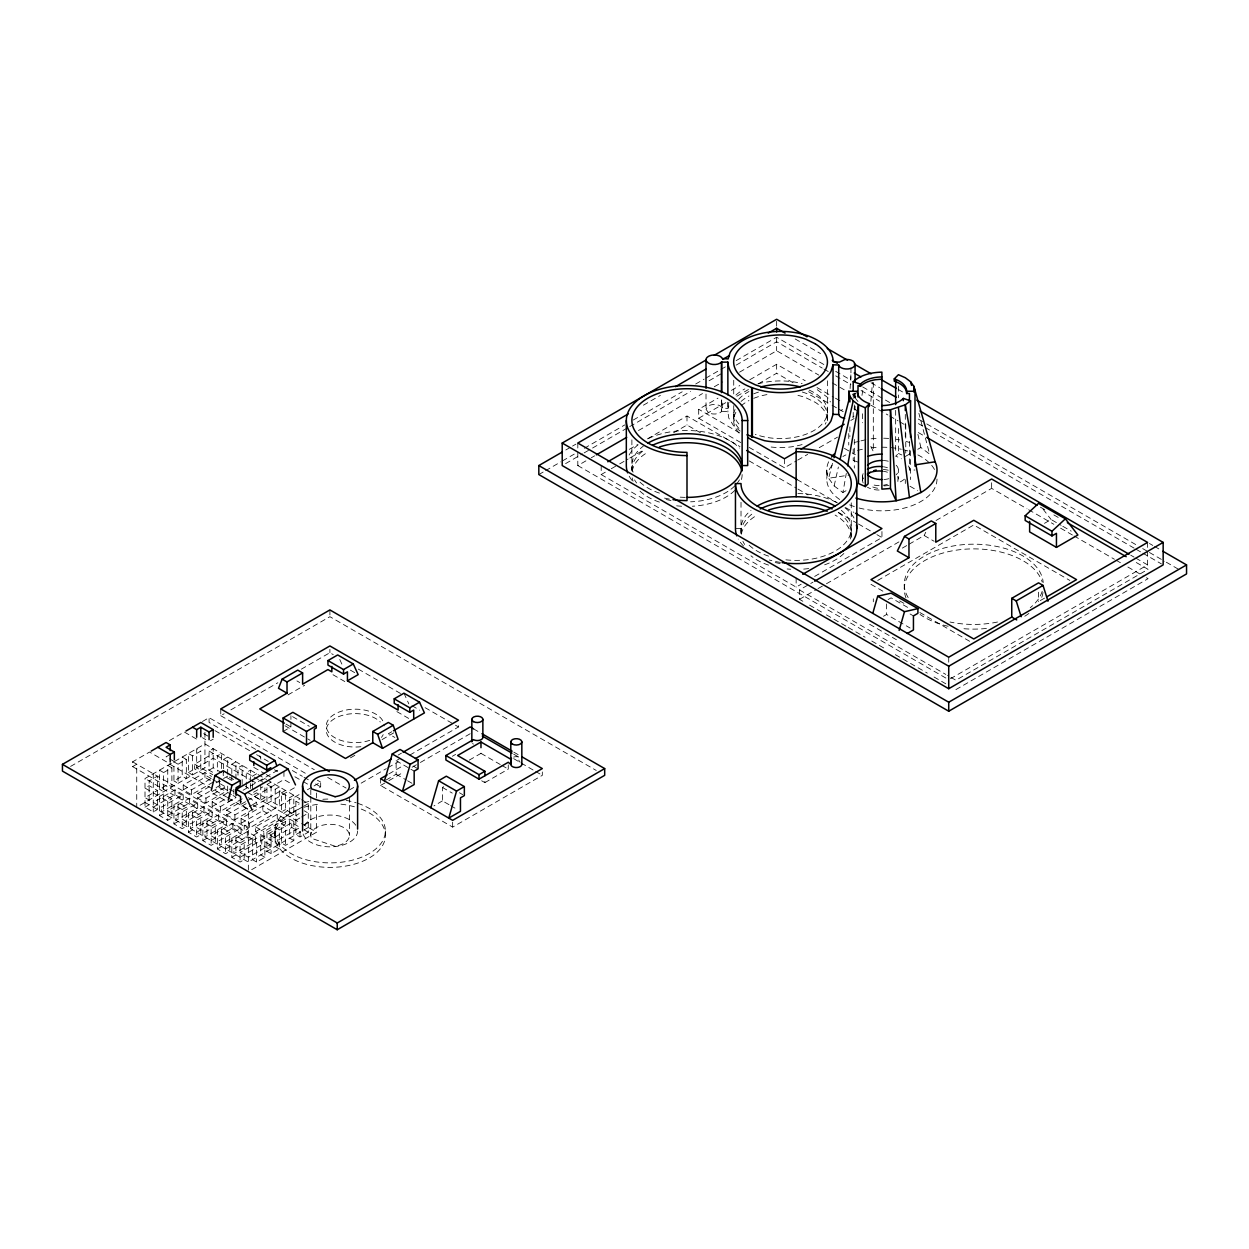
<?xml version="1.0" encoding="UTF-8"?>
<svg xmlns="http://www.w3.org/2000/svg" width="1249" height="1249" viewBox="0 0 1249 1249"><rect width="100%" height="100%" fill="white"/><g stroke="black" fill="none" stroke-linecap="round" stroke-linejoin="round"><path stroke-width="0.75" stroke-dasharray="5 3.75" d="M223.228 770.742L223.228 775.504L234.047 781.765M542.316 771.96L542.316 775.332L452.653 827.103L380.555 785.465L380.555 778.72M452.653 827.103L452.653 822.029M469.281 760.11L480.974 753.366L480.974 749.587M481.661 780.766L484.877 782.623L484.877 779.204M484.877 782.623L508.265 769.119L508.265 762.28M513.667 754.146L518.6 757.003L519.084 761.609A5.511 3.185 0 0 1 520.224 762.124M850.101 388.58L850.944 373.623M870.865 401.288L872.505 382.288M861.966 395.402L863.184 387.877M828.649 461.787A55.128 31.818 0 0 0 828.649 478.258L834.145 485.939L842.903 492.528L846.291 473.449M853.832 398.478L855.097 392.826M834.145 485.939L838.376 467.017M721.703 399.852L721.454 411.655A8.275 4.777 0 0 1 708.433 412.638L706.013 409.266L708.433 405.894A8.275 4.777 0 0 1 716.426 404.66L718.425 405.129A8.275 4.777 0 0 1 722.265 408.033L728.12 408.454L730.041 402.256M897.859 481.489L898.421 470.014M832.505 463.332L828.649 478.258L849.898 474.963M909.085 544.221L924.166 535.509L925.743 532.277M898.437 428.485L898.437 453.465L895.658 456.244A27.556 15.909 0 0 1 901.372 458.773M852.645 417.135L853.973 416.151M858.016 462.068L853.208 460.459L855.83 458.477M565.813 449.983L570.871 447.064M572.557 446.08L575.93 444.129M643.407 405.191L660.378 395.387M538.819 474.558L543.893 471.638M545.579 470.67L560.754 461.896M562.44 460.928L574.243 454.105M584.36 448.266L624.843 424.894M633.274 420.023L682.188 391.796M695.693 384.005L704.124 379.134M705.81 378.15L719.299 370.36M720.985 369.392L726.044 366.472M736.161 360.633L776.644 337.261L823.887 364.521M565.594 463.613L582.471 453.855M584.157 452.887L590.918 448.984M592.604 448.016L628.06 427.548M629.746 426.565L690.541 391.468M709.104 380.742L722.625 372.951M736.129 365.145L776.644 341.758L822.217 368.065M577.803 452.435L577.803 465.565L589.606 458.742M591.277 457.774L594.649 455.838M638.473 430.53L702.5 393.56M714.303 386.753L722.718 381.897M739.58 372.155L776.644 350.75L818.798 375.09M70.569 766.418L329.908 616.694L596.257 770.461M629.246 449.359L637.49 444.597M647.404 438.883L686.997 416.011L739.986 446.596M740.735 442.536L698.691 418.259L698.691 409.266L717.972 398.134M731.383 390.391L739.767 385.551M749.822 379.743L776.644 364.255L805.23 380.758M601.191 465.565L601.191 474.558L609.606 469.702M611.276 468.734L618.021 464.847M619.691 463.879L628.106 459.023M629.793 458.04L644.937 449.297M673.539 432.794L686.997 425.019L700.455 432.779M698.691 418.259L726.887 401.991M736.848 396.245L748.448 389.532M758.408 383.786L776.644 373.264L793.458 382.959M132.613 761.828L248.348 828.649L244.211 831.038L132.613 766.605L132.613 761.828L149.537 752.054L170.207 763.982M169.38 740.595L184.274 731.992L196.671 739.158M202.463 721.5L209.083 717.675L307.348 774.427M132.613 766.605L136.734 764.216L136.734 807.166M220.761 708.948L220.761 715.708L224.133 713.772M230.846 709.885L277.856 682.75M301.352 669.167L329.908 652.696L333.249 654.632M170.207 754.443L166.07 756.832L174.345 761.609M288.019 694.881L304.662 685.264M145.009 807.166L149.146 804.793L149.146 780.922L157.405 776.144L157.405 809.555L153.268 811.944L145.009 807.166L145.009 778.533L204.945 743.936L266.615 779.532M210.457 740.751L213.204 739.158M163.603 772.569L171.878 767.792L171.878 786.886L167.741 784.497L159.482 789.274L159.482 770.18L163.603 772.569L163.603 791.663L159.482 789.274M178.076 764.216L186.335 759.439L186.335 778.533L182.213 776.144L173.939 780.922L173.939 761.828L178.076 764.216L178.076 783.31L173.939 780.922M192.549 755.864L192.549 774.958L188.412 772.569L188.412 753.475L192.549 755.864L200.808 751.086L200.808 770.18L196.671 767.792L196.671 748.697L200.808 751.086M213.204 767.792L209.083 770.18L209.083 751.086L213.204 748.697L213.204 767.792L221.479 772.569L221.479 753.475L217.342 755.864L217.342 771.133M211.143 778.533L194.61 768.994L194.61 764.216L213.204 753.475M188.412 772.569L213.204 758.252L249.581 779.251M140.06 805.246L204.945 767.792L214.235 773.162M159.482 796.44L163.603 794.052L171.878 798.814L171.878 817.908L167.741 820.296L159.482 815.519L159.482 796.44L167.741 801.202L171.878 798.814M183.244 794.645L174.969 789.868L153.268 802.404L161.543 807.166L183.244 794.645L183.244 799.422L161.543 811.944L161.543 807.166M213.204 782.108L191.503 794.645L183.244 789.868L183.244 785.09L204.945 772.569L211.549 776.394M283.133 731.461L290.923 726.949L290.923 721.329M153.268 807.166L174.969 794.645L183.244 799.422M183.244 789.868L204.945 777.346L211.549 781.156M183.244 785.09L191.503 789.868L213.204 777.346M159.482 815.519L163.603 813.146L163.603 794.052M197.701 802.998L189.442 798.22L167.741 810.757L176.015 815.519L197.701 802.998L197.701 807.775L176.015 820.296L176.015 815.519M197.701 793.443L205.976 798.22L227.677 785.699L227.677 790.461L205.976 802.998L197.701 798.22L197.701 793.443L209.395 786.698M216.077 782.842L219.402 780.922L222.712 782.826M223.54 778.533L227.677 776.144M850.788 420.46L854.097 418.556M167.741 815.519L189.442 802.998L197.701 807.775M197.701 798.22L209.395 791.476M216.077 787.619L219.402 785.699L227.677 790.461M231.471 794.583L219.09 787.448L210.831 792.209L227.833 802.03L236.108 797.268L233.017 795.472M182.213 809.555L186.335 807.166L186.335 826.26L182.213 828.649L173.939 823.872L173.939 804.793L182.213 809.555L182.213 828.649M749.135 447.392L784.45 467.766L796.05 461.068M797.705 460.116L807.666 454.371M819.266 447.657L837.517 437.134M256.607 773.756L252.47 776.144L252.47 781.874M173.939 823.872L178.076 821.483L178.076 802.404L186.335 807.166M212.174 811.35L203.915 806.573L182.213 819.11L190.472 823.872L212.174 811.35L212.174 816.128L190.472 828.649L190.472 823.872M242.15 798.814L220.448 811.35L212.174 806.573L212.174 801.796L227.193 793.131M182.213 823.872L203.915 811.35L212.174 816.128M212.174 806.573L230.534 795.972M243.087 790.242L279.807 769.041M196.671 817.908L200.808 815.519L200.808 834.613L196.671 837.002L188.412 832.224L188.412 813.13L196.671 817.908L196.671 837.002M264.882 778.533L260.744 780.922L260.744 800.016L252.47 795.238L256.607 792.85L264.882 797.627L264.882 786.167M212.174 801.796L220.448 806.573L235.468 797.908M253.516 792.256L262.805 786.886M266.943 784.497L271.08 782.108L271.08 801.202L279.339 805.98L279.339 786.886L275.217 789.274L266.943 784.497L266.943 803.591L269.003 804.793M188.412 832.224L192.549 829.836L192.549 810.757L200.808 815.519M226.647 819.703L218.372 814.926L196.671 827.462L204.945 832.224L226.647 819.703L226.647 824.481L204.945 837.002L204.945 832.224M253.266 809.102L234.906 819.703L226.647 814.926L226.647 810.148L241.666 801.483M245.553 801.702L240.542 804.606L248.301 809.071M247.224 800.75L283.945 779.548L291.704 784.013M196.671 832.224L218.372 819.703L226.647 824.481M226.647 814.926L248.348 802.404M211.143 826.26L215.281 823.872L215.281 842.966L211.143 845.354L202.869 840.577L202.869 821.483L211.143 826.26L211.143 845.354M226.647 810.148L234.906 814.926L251.595 805.293M253.266 804.325L256.607 802.404L256.607 807.166L250.003 803.357M260.744 800.016L264.882 797.627M253.36 806.667L283.476 789.274M281.415 792.85L285.537 790.461L285.537 809.555L293.812 814.332L293.812 795.238L289.674 797.627L281.415 792.85L281.415 811.944L285.537 809.555M202.869 840.577L207.006 838.188L207.006 819.11L215.281 823.872M241.104 828.056L232.829 823.278L211.128 835.8L219.402 840.577L241.104 828.056L241.104 832.833L219.402 845.354L219.402 840.577M241.104 823.278L262.805 810.742L262.805 805.98L271.08 810.757L271.08 815.519L249.378 828.056L241.104 823.278L241.104 818.501L296.341 786.698M391.749 731.758L388.361 733.709L394.856 737.456M350.485 757.831L357.136 753.99M382.085 739.58L393.732 732.851M211.128 840.577L232.829 828.04L241.104 832.833M225.616 834.613L229.738 832.224L229.738 851.318L225.616 853.707L217.342 848.93L217.342 829.836L225.616 834.613L225.616 853.707M299.073 794.598L244.211 826.26L244.211 831.038M307.379 789.79L312.359 786.917M314.03 785.949L320.681 782.108L320.681 786.886L316.543 789.274M301.618 799.75L308.284 803.591L308.284 832.224L300.01 837.002L295.872 834.613L295.872 801.202L300.01 798.814L268.27 780.5M217.342 848.93L221.479 846.541L221.479 827.462L229.738 832.224M255.561 836.393L247.302 831.631L225.616 844.168L233.86 848.93L255.561 836.393L255.561 841.17L233.86 853.707L233.86 848.93M293.812 821.483L293.812 840.577L285.537 845.354L281.415 842.966L281.415 823.872L289.674 819.11L293.812 821.483L270.049 835.206L270.049 839.984L291.751 827.462L291.751 822.685L300.01 827.462L278.308 839.984L278.308 844.761L255.577 831.631L255.577 826.854L277.278 814.332L285.537 819.094L285.537 823.872L263.836 836.393L263.836 831.631L285.537 819.094M225.616 848.93L247.302 836.408L255.561 841.17M255.577 831.631L277.278 819.11L285.537 823.872M842.903 492.528L846.026 490.732M905.306 456.494L911.52 452.903M917.75 449.312L920.856 447.517L929.615 454.105L918.874 413.263M240.073 842.966L244.211 840.577L244.211 859.671L240.073 862.06L231.814 857.282L231.814 838.188L240.073 842.966L240.073 862.06M303.288 806.479L248.348 838.188L145.009 778.533M304.147 805.98L308.284 803.591M293.812 814.332L289.674 816.721L289.674 797.627M398.088 755.099L401.444 753.163M252.47 840.577L260.744 835.815L264.882 838.188L264.882 857.282L256.607 862.06L252.47 859.671L252.47 840.577L256.607 842.966L256.607 862.06M266.943 832.224L275.217 827.462L279.339 829.836L279.339 848.93L271.08 853.707L266.943 851.318L266.943 832.224L271.08 834.613L271.08 853.707M299.182 813.614L295.872 815.519L300.01 817.908L295.872 820.296L297.949 821.499M386.128 780.001L396.136 774.208L396.136 760.719L400.039 758.455M231.814 857.282L235.936 854.894L235.936 835.815L244.211 840.577M264.882 838.188L240.073 852.521L248.348 857.282L270.049 844.761L270.049 849.539L261.775 844.761L240.073 857.282M301.665 816.955L308.284 813.13L304.147 810.757M349.392 789.961L354.419 787.057M361.148 783.17L386.331 768.635M388.002 767.667L398.088 761.859M409.828 755.067L458.524 726.949L458.524 723.577M388.861 773.927L403.802 765.294M304.147 825.074L308.284 822.685L304.975 820.78M380.555 785.465L387.19 781.64M388.861 780.672L403.802 772.054M412.108 767.261L418.743 763.42M420.398 762.468L470.217 733.709M308.284 827.462L248.348 862.06L145.009 802.404M251.673 869.679L316.543 832.224L316.543 802.342M452.372 756.285L455.62 754.412M448.984 804.668L442.427 800.859L442.427 787.432L446.33 785.184M601.191 474.558L796.144 587.108L801.187 584.204M814.645 576.429L881.95 537.57L881.95 528.561M802.842 601.253L799.469 599.317L799.469 589.95L812.958 582.175M442.427 800.859L433.949 805.933M799.469 599.317L816.331 589.59M818.017 588.607L824.762 584.719M826.448 583.751L898.937 541.894M936.016 520.49L991.644 488.375L1026.959 508.765M902.371 548.092L907.399 545.188M877.719 580.426L973.767 524.97L1069.815 580.426M888.117 599.567L891.083 597.849L907.851 607.514M883.527 616.257L886.618 614.461L910.084 628.013M1044.476 523.331L1051.08 519.522L1061.135 525.329M1040.214 600.613L1045.179 597.756M950.411 678.738L1147.581 564.907L1147.581 549.903M955.891 689.62L1148.065 578.677L1143.007 575.758M840.952 410.39L842.669 409.625M854.316 442.458L859.312 441.272M860.967 440.866L865.963 439.679M854.316 397.338L854.316 393.513L857.111 393.513M908.507 465.908A27.556 15.909 0 0 1 909.444 470.014L915.002 470.014M735.458 528.561L741.016 528.561M721.703 411.28L727.839 411.624L728.792 418.072L733.491 425.581L740.079 431.046M518.6 757.003L517.757 756.8A5.511 3.185 0 0 0 513.573 757.113M898.437 453.465L901.872 454.979M817.252 389.704L827.603 397.447L830.429 401.944M396.136 774.208L405.972 779.844M407.611 780.781L414.168 784.544M898.172 389.407L903.23 392.342M795.191 338.963L820.499 353.576M871.068 382.772L879.546 387.658M1149.439 543.487L1152.811 545.438M1154.498 546.406L1161.242 550.294M835.69 371.343L850.866 380.102M862.684 386.925L889.663 402.506M918.343 419.055L925.087 422.958M926.774 423.926L1135.95 544.689M1142.694 548.592L1147.753 551.512M1149.439 552.48L1164.614 561.254M1166.301 562.222L1179.805 570.012M823.903 369.048L828.977 371.968M835.722 375.855L850.912 384.63M861.045 390.484L879.608 401.194M918.421 423.614L923.495 426.534M925.181 427.501L1134.467 548.342M1136.153 549.31L1141.227 552.245M1142.913 553.213L1161.476 563.939M832.287 382.881L845.776 390.672M852.521 394.559L855.893 396.511M871.068 405.269L887.93 414.996M889.616 415.979L898.047 420.851M899.733 421.819L906.477 425.706M918.28 432.529L925.025 436.416M1130.72 555.181L1134.092 557.116M1135.778 558.1L1147.581 564.907M1040.417 507.172L1047.146 511.06M1053.875 514.931L1060.604 518.819M1136.278 562.518L1148.065 569.31L955.891 680.268L947.476 675.412M1062.805 526.297L1071.189 531.122M817.002 387.549L833.817 397.26M835.487 398.228L840.546 401.148M853.988 408.907L859.031 411.827M1028.645 509.733L1053.875 524.299M1060.604 528.186L1072.376 534.978M1074.062 535.946L1114.42 559.255M1116.106 560.223L1121.149 563.143M1127.878 567.03L1141.336 574.79M808.587 391.702L830.444 404.317M832.131 405.301L837.173 408.204M838.86 409.172L843.902 412.092M844.465 448.422L850.678 452.013M852.24 452.903L855.346 454.698M909.975 486.236L917.75 490.732M924.166 535.509L934.127 541.27M739.58 432.888L698.691 409.266M797.065 479.554L837.361 502.832M845.651 507.609L853.894 512.371M749.181 460.912L796.238 488.078M797.924 489.062L808.009 494.869M838.251 512.34L856.736 523.019M858.422 523.987L875.221 533.682M876.907 534.65L881.95 537.57M870.975 584.313L884.464 592.104M899.623 600.847L906.368 604.75M919.842 612.525L970.395 641.721M910.084 613.977L913.441 615.913M869.632 624.266L896.454 639.753M799.469 589.95L945.805 674.429M577.803 465.565L948.725 679.706M809.571 605.141L824.699 613.884M826.385 614.851L846.572 626.498M848.243 627.482L865.073 637.193M871.802 641.065L886.931 649.808M895.346 654.663L927.304 673.117M934.033 677.005L945.805 683.796M473.574 728.885L480.272 732.757M513.807 752.132L520.521 756.004M358.291 669.089L403.396 695.131M425.113 707.668L458.524 726.949M513.667 758.643L533.932 770.492M535.618 771.46L542.316 775.332M350.36 670.135L355.044 672.836M411.951 705.685L419.742 710.197M480.974 753.366L500.24 764.482M501.833 765.403L508.265 769.119M332.999 674.741L344.771 681.532M396.885 711.618L408.657 718.409M296.934 680.924L299.776 682.563M413.154 766.027L418.072 768.869M459.429 792.756L462.708 794.645M396.136 760.719L409.25 768.276M410.89 769.228L414.168 771.117M442.427 787.432L452.263 793.115M292.594 716.661L309.299 726.309M286.005 724.108L290.923 726.949M284.959 725.763L310.189 740.329M220.761 715.708L314.311 769.712M327.675 777.424L346.051 788.041M317.34 780.188L320.681 782.108M255.717 749.384L209.083 722.453L209.083 717.675M292.36 770.539L302.352 776.316M304.022 777.268L309.018 780.157M315.685 783.997L320.681 786.886M214.937 730.618L249.909 750.805M256.576 754.646L268.238 761.39M294.889 776.769L301.555 780.625M303.226 781.577L309.877 785.434M274.468 769.759L277.559 771.539M203.665 733.647L210.035 737.316M202.463 737.722L205.773 739.642M253.828 767.386L264.663 773.631M266.209 774.521L270.846 777.206M209.083 751.086L252.891 776.394M254.125 777.097L262.805 782.108M295.872 801.202L299.182 803.123M251.236 780.203L257.856 784.029M229.332 777.097L235.936 780.922M245.444 786.417L248.754 788.322M247.833 792.553L299.885 822.607M301.555 823.575L316.543 832.224M186.335 759.439L182.213 757.05L182.213 776.144M194.61 764.216L212.798 774.723M248.348 797.627L256.607 802.404M304.147 829.836L308.284 832.224M212.798 779.485L227.677 788.088M229.332 789.04L234.297 791.897M262.805 810.742L271.08 815.519M291.751 827.462L300.01 832.224M281.415 823.872L285.537 826.26L285.537 845.354M169.802 764.216L226.615 797.018M228.286 797.986L248.348 809.555L248.348 871.599M171.878 767.792L167.741 765.403L167.741 784.497M293.812 840.577L289.674 838.188L289.674 819.11M241.104 818.501L249.378 823.278L249.378 828.056M255.577 826.854L263.836 831.631M270.049 835.206L278.308 839.984M279.339 848.93L275.217 846.541L275.217 827.462M270.049 844.761L261.775 839.984L261.775 844.761M157.405 795.238L145.009 788.088L149.146 785.699L157.405 790.461L145.009 797.627L149.146 800.016M264.882 857.282L260.744 854.894L260.744 835.815M450.624 805.621L457.181 809.43M1043.118 509.217L1051.08 519.522M870.865 446.299L873.316 451.545L873.316 382.397M403.958 693.195L408.829 703.89M339.79 659.534L342.569 665.639M259.745 755.801L260.916 759.205M722.265 408.033L722.297 400.507M917.921 434.324L920.856 447.517A55.128 31.818 0 0 0 917.843 445.909M1147.581 542.409L1147.581 548.03M1038.575 592.198L1038.575 601.565M991.644 482.754L991.644 488.375M948.725 657.208L948.725 662.829M910.568 450.764L910.568 479.585M909.444 441.334L909.444 470.014M905.759 424.426L905.759 453.106M905.306 414.387L905.306 439.367M905.306 479.694L905.306 483.535M904.276 584.313L904.276 588.997M898.437 386.222L898.437 397.76M895.658 410.328L895.658 450.499M886.618 603.938L886.618 614.461M873.316 598.817L873.316 601.815M862.606 475.994L862.606 480.506M862.403 413.762L862.403 422.771M855.081 392.826L855.081 398.525M855.081 406.144L855.081 409.953M854.316 404.988L854.316 410.718M854.316 439.414L854.316 468.11M853.208 393.232L853.208 397.073M853.208 412.435L853.208 420.117M853.208 448.937L853.208 460.459M851.256 502.847L851.256 537.57A55.128 31.818 0 0 0 835.113 515.072M850.944 367.846L850.944 379.306M849.898 426.939L849.898 436.557M848.758 433.528L848.758 445.05M827.369 380.789L827.369 421.756A46.869 27.056 0 0 0 815.175 402.272L805.808 397.713A46.869 27.056 0 0 0 794.723 394.715M826.76 470.014L826.76 479.023M796.144 578.115L796.144 587.108M784.45 458.773L784.45 467.766M776.644 321.134L776.644 326.754M776.644 337.636L776.644 350.75M776.644 364.255L776.644 373.264M741.016 502.317L741.016 533.963M733.725 380.274L733.725 393.935M733.725 405.628L733.725 419.274M728.167 402.584L728.12 408.454M727.839 402.116L727.886 411.983M721.454 400.226L721.454 411.655M706.013 394.028L706.013 409.266M686.997 416.011L686.997 425.019M631.885 439.835L631.885 470.701M577.803 443.052L577.803 450.561M385.41 830.96L385.41 835.456M349.377 797.377L349.377 835.456M329.908 609.934L329.908 616.694M329.908 649.324L329.908 652.696M316.543 793.006L316.543 800.484M310.798 789.758L310.798 795.472M310.798 797.377L310.798 835.456M300.01 831.272L300.01 837.002M290.923 715.708L290.923 719.455M283.945 771.429L283.945 779.548M277.278 814.332L277.278 819.11M275.217 789.274L275.217 808.368M274.78 830.96L274.78 835.456M252.47 783.779L252.47 791.429M250.409 781.64L250.409 770.18L246.272 772.569L246.272 780.203M250.409 783.545L250.409 789.274M247.302 831.631L247.302 836.408M246.272 782.108L246.272 789.758M242.15 784.497L242.15 765.403L238.013 767.792L238.013 775.426M235.936 779.017L235.936 761.828L231.814 764.216L231.814 773.756M234.906 814.926L234.906 819.703M233.875 789.274L233.875 794.052M232.829 823.278L232.829 828.04M231.814 775.676L231.814 781.406M227.677 774.239L227.677 757.05L223.54 759.439L223.54 772.803M220.448 806.573L220.448 811.35M219.402 780.922L219.402 785.699M219.09 777.893L219.09 787.448M218.372 814.926L218.372 819.703M205.976 798.22L205.976 802.998M204.945 732.304L204.945 767.792M204.945 772.569L204.945 777.346M203.915 806.573L203.915 811.35M191.503 789.868L191.503 794.645M189.442 798.22L189.442 802.998M174.969 789.868L174.969 794.645M167.741 801.202L167.741 820.296M153.268 773.756L153.268 811.944M780.141 563.518A55.128 31.818 0 0 1 775.036 562.472M744.669 544.47A55.128 31.818 0 0 1 742.89 541.301M741.016 533.073A55.128 31.818 0 0 1 753.912 512.605M838.36 512.605A55.128 31.818 0 0 1 850.054 539.693M843.871 553.479A55.128 31.818 0 0 1 823.7 565.126M808.665 568.56A55.128 31.818 0 0 1 803.326 569.122M790.742 569.232A55.128 31.818 0 0 1 787.151 568.966M768.572 565.126A55.128 31.818 0 0 1 750.977 555.821M741.313 534.244A55.128 31.818 0 0 1 757.159 515.072M739.424 479.881A55.128 31.818 0 0 1 736.114 484.518M734.74 485.97A55.128 31.818 0 0 1 690.588 501.817M671.01 500.521A55.128 31.818 0 0 1 665.904 499.459M636.647 483.004A55.128 31.818 0 0 1 634.57 479.881M631.885 470.061A55.128 31.818 0 0 1 644.781 449.593M734.74 490.467A55.128 31.818 0 0 1 692.399 506.235M681.611 506.235A55.128 31.818 0 0 1 674.476 505.548M659.441 502.114A55.128 31.818 0 0 1 639.269 490.467M633.087 481.193A55.128 31.818 0 0 1 632.181 477.883M632.181 471.232A55.128 31.818 0 0 1 648.028 452.06M742.125 474.558A55.128 31.818 0 0 1 740.922 481.193M802.28 392.03A46.869 27.056 0 0 1 825.23 424.207M738.924 428.469A46.869 27.056 0 0 1 735.037 409.516M741.063 401.429A46.869 27.056 0 0 1 748.947 396.027M753.74 393.81A46.869 27.056 0 0 1 758.986 391.983M802.108 444.55A46.869 27.056 0 0 1 769.727 446.845M738.924 432.966A46.869 27.056 0 0 1 735.864 412.326M741.063 405.925A46.869 27.056 0 0 1 748.947 400.523M753.74 398.322A46.869 27.056 0 0 1 768.791 394.309M887.414 484.269A16.534 9.555 0 0 1 883.418 485.221M879.14 485.549A16.534 9.555 0 0 1 870.865 484.269M863.168 478.476A16.534 9.555 0 0 1 863.168 473.527M883.418 466.783A16.534 9.555 0 0 1 887.414 467.735M879.14 490.045A16.534 9.555 0 0 1 867.446 487.251M863.168 482.973A16.534 9.555 0 0 1 863.168 478.024M883.418 471.279A16.534 9.555 0 0 1 887.414 472.231M877.61 488.25A16.534 9.555 0 0 1 870.194 485.767M883.324 469.515A16.534 9.555 0 0 1 888.882 470.373M897.859 476.556A16.534 9.555 0 0 1 898.421 479.023M896.204 465.252A16.534 9.555 0 0 1 896.204 474.792M888.882 478.679A16.534 9.555 0 0 1 883.324 479.538M883.324 460.506A16.534 9.555 0 0 1 888.882 461.365M809.149 390.078A46.869 27.056 0 0 1 818.891 427.08A46.869 27.056 0 0 1 755.286 434.309M738.924 423.957A46.869 27.056 0 0 1 733.725 410.281M738.643 399.383A46.869 27.056 0 0 1 748.947 391.53M685.217 497.367A55.128 31.818 0 0 1 678.02 496.961M659.441 493.121A55.128 31.818 0 0 1 639.269 481.474M633.087 472.184A55.128 31.818 0 0 1 643.266 446.19M841.295 510.326A55.128 31.818 0 0 1 842.294 545.969A55.128 31.818 0 0 1 785.371 559.771M768.572 556.133A55.128 31.818 0 0 1 748.401 544.486M741.703 533.557A55.128 31.818 0 0 1 750.977 510.326M669.402 499.085A60.686 35.034 0 0 1 661.954 497.461M632.01 480.365A60.686 35.034 0 0 1 628.388 474.62M629.121 455.026A60.686 35.034 0 0 1 638.177 444.753M648.496 438.477A60.686 35.034 0 0 1 739.549 448.048M780.438 562.409A60.686 35.034 0 0 1 769.29 559.989M743.592 546.078A60.686 35.034 0 0 1 738.253 539.1M797.892 493.542A60.686 35.034 0 0 1 836.159 502.239M844.964 507.765A60.686 35.034 0 0 1 854.019 518.038M937 479.023A55.128 31.818 0 0 1 859.125 508M854.316 506.579A55.128 31.818 0 0 1 849.164 504.627M839.671 499.491A55.128 31.818 0 0 1 834.145 463.114M842.903 456.525A55.128 31.818 0 0 1 845.916 454.901M857.485 450.483A55.128 31.818 0 0 1 864.183 448.891M871.115 447.813A55.128 31.818 0 0 1 878.297 447.267M881.888 447.204A55.128 31.818 0 0 1 889.085 447.47M890.865 447.626A55.128 31.818 0 0 1 901.294 449.234M902.98 449.624A55.128 31.818 0 0 1 909.444 451.467M917.843 454.901A55.128 31.818 0 0 1 935.126 470.779M871.115 438.805A55.128 31.818 0 0 1 878.297 438.258M883.668 438.212A55.128 31.818 0 0 1 892.66 438.805M896.158 439.289A55.128 31.818 0 0 1 899.592 439.882M906.274 441.49A55.128 31.818 0 0 1 909.444 442.458M904.463 479.148A27.556 15.909 0 0 1 897.188 483.254M889.023 485.393A27.556 15.909 0 0 1 883.683 485.892M858.016 401.46A27.556 15.909 0 0 1 854.316 393.513M1042.197 591.292A69.491 40.124 0 0 1 1030.269 607.685M997.514 622.018A69.491 40.124 0 0 1 950.021 622.018M908.164 597.553A69.491 40.124 0 0 1 960.653 544.907A69.491 40.124 0 0 1 1043.196 582.58M1042.993 592.479A69.491 40.124 0 0 1 1040.885 599.379M1028.895 613.415A69.491 40.124 0 0 1 1022.9 617.365M986.445 628.45A69.491 40.124 0 0 1 961.09 628.45M948.116 626.28A69.491 40.124 0 0 1 920.06 614.461M905.931 597.693A69.491 40.124 0 0 1 960.184 549.654A69.491 40.124 0 0 1 1042.197 582.018M735.911 395.027A52.989 30.601 0 0 1 744.826 388.923M757.94 383.849A52.989 30.601 0 0 1 802.123 383.568M361.242 809.071A55.315 31.928 0 0 1 371.562 856.58A55.315 31.928 0 0 1 288.613 856.58A55.315 31.928 0 0 1 298.948 809.071M304.007 807.307A55.315 31.928 0 0 1 319.291 804.137M340.899 804.137A55.315 31.928 0 0 1 356.184 807.307M357.745 803.31A55.315 31.928 0 0 1 373.326 850.866A55.315 31.928 0 0 1 289.534 852.677A55.315 31.928 0 0 1 298.948 804.575M304.007 802.795A55.315 31.928 0 0 1 310.611 801.062M322.867 799.298A55.315 31.928 0 0 1 330.095 799.032M346.129 800.39A55.315 31.928 0 0 1 356.184 802.795M357.604 830.96A27.509 15.878 0 0 1 331.282 846.822A27.509 15.878 0 0 1 302.68 832.334M304.241 825.527A27.509 15.878 0 0 1 330.095 815.066A27.509 15.878 0 0 1 355.949 825.527M473.449 744.123A5.511 3.185 0 0 1 472.575 743.452M383.178 734.646A28.93 16.705 0 0 1 381.445 737.394M360.883 746.715A28.93 16.705 0 0 1 327.644 735.349A28.93 16.705 0 0 1 343.584 715.037A28.93 16.705 0 0 1 380.289 721.984M369.704 740.345A28.93 16.705 0 0 1 328.05 731.586A28.93 16.705 0 0 1 350.22 709.432A28.93 16.705 0 0 1 384.161 725.872M335.091 846.213L311.454 838.344A19.297 11.132 0 0 1 325.099 824.699A19.297 11.132 0 0 1 348.721 832.583A19.297 11.132 0 0 1 335.091 846.213"/><path stroke-width="1.5" d="M170.207 762.077L170.207 754.443L174.345 752.054L174.345 759.689M211.284 790.367L214.969 775.504L223.228 770.742L240.23 780.563L240.23 785.324L236.108 787.713L236.108 795.348M276.747 765.621L274.967 760.5L257.965 750.68L249.706 755.458L249.706 760.235L266.708 770.04L270.846 767.667M266.708 770.04L266.708 765.278L274.967 760.5M482.676 736.535A5.511 3.185 0 0 1 480.1 740.126A5.511 3.185 0 0 1 473.449 739.611L445.893 755.52L445.893 760.017L479.023 779.157L508.265 762.28L510.81 764.372A5.511 3.185 0 0 0 517.039 767.526A5.511 3.185 0 0 0 521.645 763.545M471.841 741.859L471.841 719.362M480.974 747.698L480.974 742.015L510.935 759.314L510.935 763.826M482.863 737.363L482.863 719.362M484.877 775.77L484.877 771.273L457.587 755.52L480.974 742.015M510.81 764.372L510.81 741.859M521.832 764.372L521.832 741.859M847.649 465.815L858.469 404.785L853.208 400.82L849.898 396.214L848.758 391.265L857.111 391.265A24.777 14.301 0 0 0 869.491 403.646L869.491 405.894L868.102 407.283L868.102 483.8L865.323 486.579L858.469 483.535L858.469 404.785L865.323 407.814L865.323 486.579M840.077 459.46L853.208 400.82M510.935 759.314L510.997 759.049A5.511 3.185 0 0 1 511.544 758.284M721.454 362.148A8.275 4.777 0 0 1 708.433 363.131L706.294 360.992A8.275 4.777 0 0 1 707.121 357.37L708.433 356.387A8.275 4.777 0 0 1 716.426 355.153L718.425 355.622A8.275 4.777 0 0 1 722.265 358.525L728.12 358.947L730.041 352.749A52.989 30.601 0 0 1 809.102 336.231C820.078 340.68 832.911 348.627 833.255 361.851L839.484 362.101L844.667 359.65A8.275 4.777 0 0 1 850.944 360.118C854.628 360.758 856.783 365.816 852.645 367.628A8.275 4.777 0 0 1 839.64 366.644L838.704 365.005L833.052 364.802L831.053 371.265A52.989 30.601 0 0 1 764.513 391.171C749.103 388.017 729.182 380.071 727.839 362.116L721.454 362.148L721.454 392.608M228.302 800.172L231.971 785.324L240.23 780.563M833.957 457.743L849.898 396.214L849.898 401.975M872.864 613.056L877.688 596.226L891.083 593.166L917.906 608.638L917.906 613.321L913.441 615.913L913.441 629.949L907.258 633.508M899.139 630.402L904.495 611.698L917.906 608.638M384.458 780.968L392.248 753.959L400.039 749.462L418.072 759.876L418.072 768.869L414.168 771.117L414.168 784.544L402.428 791.335L410.218 764.341L418.072 759.876M430.827 807.744L438.618 780.734L446.33 776.191L464.347 786.589L464.347 795.597L460.459 797.846L460.459 811.35L448.766 818.095L456.556 791.085L464.347 786.589M302.617 672.946L297.746 670.135L282.149 679.144L278.496 688.277L287.02 693.195L287.02 681.954L302.617 672.946L302.617 684.202L327.956 669.573L331.844 671.821L331.844 666.42M935.782 523.503L931.317 520.927L904.495 536.399L897.344 550.996L908.96 557.71L908.96 538.975L935.782 523.503L935.782 542.222L973.767 520.287L1076.56 579.63L1046.818 596.803M865.323 407.814L869.491 403.646M909.444 401.163L909.444 393.513L906.665 393.513A24.777 14.301 0 0 0 894.268 381.117L894.268 378.869L898.437 374.7L905.306 377.744L910.568 381.694L913.878 386.316L935.126 461.787A55.128 31.818 0 0 1 920.856 492.528L909.444 497.586L896.158 500.755A55.128 31.818 0 0 1 855.893 498.086M1056.451 547.39L1056.451 533.339L1051.97 535.915L1025.164 520.443L1025.164 515.759L1038.575 503.331L1065.381 518.819L1077.887 534.994L1056.451 547.39L1029.629 531.902L1029.629 521.364M1051.97 535.915L1051.97 531.247L1065.381 518.819M853.208 391.312L853.208 381.694C860.967 374.684 871.693 372.389 881.888 372.14L881.888 489.14L890.459 488.484L896.158 500.755L890.459 409.734L905.306 404.785L910.568 400.82L903.339 398.415A24.777 14.301 0 0 1 881.888 405.566M916.735 400.133L1163.162 542.409L1163.162 564.907L948.725 688.714L562.206 465.565L562.206 443.052L705.732 360.196M714.178 355.325L776.644 319.26L807.026 336.793M1162.928 551.277L1186.55 564.907L1186.55 573.916L948.725 711.212L538.819 474.558L538.819 465.565L562.44 451.919M628.356 413.872L577.803 443.052L948.725 657.208L1147.581 542.409L919.967 410.999M675.537 386.628L705.872 369.111M722.718 359.384L729.463 355.497M768.229 333.124L776.644 328.253L785.075 333.124M596.335 454.855L626.67 437.353M62.45 764.357L329.908 609.934L604.688 768.588L604.688 775.332L337.23 929.74L62.45 771.101L62.45 764.357L337.23 922.995L604.688 768.588M607.795 461.755L625.936 451.264M151.191 751.102L166.07 742.515L170.207 744.904L170.207 750.618M185.929 731.04L200.808 722.453L213.204 729.619L213.204 737.253M170.207 744.904L166.07 747.277L174.345 752.054M192.549 727.23L196.671 729.619L200.808 727.23L209.083 731.992L213.204 729.619M327.956 660.565L337.698 654.944L353.28 663.953L358.166 674.632L347.441 680.83L347.441 671.821L343.537 674.07L327.956 665.077L327.956 660.565L343.537 669.573L353.28 663.953M287.02 693.195L259.745 708.948L284.366 723.171M314.311 740.454L306.52 744.95L283.133 731.461L283.133 717.956L292.875 712.32L316.262 725.825L316.262 728.073L314.311 729.197L314.311 740.454L345.489 758.455L372.78 742.702L382.522 748.338L398.103 739.33L393.232 725.263L388.361 722.453L372.78 731.461L372.78 742.702M283.133 717.956L306.52 731.461L316.262 725.825M796.05 452.06L784.45 458.773L747.886 437.681M801.031 449.187L844.152 424.301M240.542 802.982L240.542 796.487L236.404 794.099L236.404 789.321L279.807 764.263L288.082 769.041L295.513 784.934M413.7 719.081L413.7 710.072L409.797 712.32L394.216 703.328L394.216 698.831L403.958 693.195L419.539 702.203L424.426 712.898L393.435 730.774M236.404 789.321L244.679 794.099L288.082 769.041M394.216 698.831L409.797 707.824L419.539 702.203M372.78 731.461L377.651 734.271L393.232 725.263M354.419 780.297L391.359 758.97M403.115 752.195L458.524 720.205L329.908 645.952L220.761 708.948L329.346 771.632M387.19 774.88L380.555 778.72L452.653 820.343L542.316 768.588L522.207 756.972M415.417 758.58L470.217 726.949L473.574 728.885M802.732 574.306L881.95 528.561L855.549 513.323M445.893 755.52L479.023 774.645L484.877 771.273M814.645 581.191L991.644 479.007L1037.06 505.221M908.96 557.71L870.975 579.63L973.767 638.973L1011.752 617.053L1016.733 619.926M1011.752 617.053L1011.752 598.318L1038.575 582.846L1043.04 585.422L1047.989 601.237M1011.752 598.318L1016.218 600.91L1043.04 585.422M562.206 443.052L948.725 666.217L1163.162 542.409M538.819 465.565L948.725 702.219L1186.55 564.907M915.642 464.8L935.126 461.787M881.888 379.165L875.471 379.696A24.777 14.301 0 0 0 860.42 386.363L858.016 385.551L858.016 397.026M881.888 410.375L890.459 409.734L890.459 488.484M894.268 378.869A24.777 14.301 0 0 1 906.665 391.265L915.002 391.265L915.002 466.174M742.125 420.554L747.683 420.554L747.683 465.565L742.125 465.565L742.125 420.554A55.128 31.818 0 0 0 686.997 388.736A55.128 31.818 0 0 0 631.885 420.554A55.128 31.818 0 0 0 686.997 452.372L686.997 500.599A60.686 35.034 0 0 1 672.992 499.647M736.785 535.868A60.686 35.034 0 0 1 735.458 528.561L735.458 483.566L741.016 483.566A55.128 31.818 0 0 0 796.144 515.384A55.128 31.818 0 0 0 851.256 483.566A55.128 31.818 0 0 0 796.144 451.732M844.667 418.368A8.275 4.777 0 0 1 839.64 416.151L838.704 414.512L833.052 414.309L831.053 420.772A52.989 30.601 0 0 1 764.513 440.678L746.964 434.839M853.208 381.694L860.42 384.114A24.777 14.301 0 0 1 881.888 376.948M827.291 348.487L847.54 360.18M854.285 364.084L871.162 373.826M881.294 379.665L896.485 388.439M832.287 360.383L837.345 363.303M854.207 373.029L860.951 376.917M881.185 388.611L896.36 397.369M926.711 437.384L1129.034 554.197M1067.333 522.707L1126.192 556.695M1025.164 515.759L1051.97 531.247M904.495 536.399L908.96 538.975M746.699 450.483L797.065 479.554M877.688 596.226L904.495 611.698M481.958 733.725L512.137 751.164M482.317 736.051L512.012 753.194M347.441 680.83L398.103 710.072L398.103 704.67M282.149 679.144L287.02 681.954M392.248 753.959L410.218 764.341M438.618 780.734L456.556 791.085M249.706 755.458L266.708 765.278M214.969 775.504L231.971 785.324M157.811 747.277L170.207 754.443M244.679 794.099L252.111 809.992M377.651 734.271L382.522 748.338M1016.218 600.91L1021.167 616.725M910.568 381.694L911.551 385.41M915.002 391.265L913.878 386.316L913.878 392.077M920.856 492.528L905.306 404.785L905.306 410.546M898.437 407.814L909.444 497.586M948.725 666.217L948.725 688.714M948.725 702.219L948.725 711.212M910.568 400.82L910.568 437.322M906.665 391.265L906.665 393.513M903.339 398.415L903.339 400.664M895.658 379.727L895.658 404.598M860.42 384.114L860.42 386.363M796.144 496.743L796.144 448.532A60.686 35.034 0 0 1 856.814 483.566L856.814 528.561M855.081 364.255L855.081 381.398M848.758 391.265L848.758 400.867M838.704 365.005L838.704 414.512M833.052 364.802L832.974 414.527M776.644 328.253L776.644 332M752.382 387.877L752.382 437.384M751.648 387.612L751.648 437.119M727.839 362.116L727.886 394.84M721.703 361.773L721.703 392.248M706.013 359.759L706.013 388.314M747.683 420.554A60.686 35.034 0 0 0 686.997 385.519A60.686 35.034 0 0 0 626.327 420.554L626.327 465.565A60.686 35.034 0 0 0 627.654 472.856M479.023 774.645L479.023 779.157M409.797 707.824L409.797 712.32M357.604 785.949L357.604 829.086M343.537 669.573L343.537 674.07M337.23 922.995L337.23 929.74M306.52 731.461L306.52 744.95M302.586 785.949L302.586 830.96M253.828 761.656L253.828 765.481M209.083 731.992L209.083 739.642M200.808 727.23L200.808 736.769M196.671 729.619L196.671 737.253M760.173 508.952A55.128 31.818 0 0 1 832.099 508.952M768.572 510.014A55.128 31.818 0 0 1 827.181 511.263M652.634 445.175A55.128 31.818 0 0 1 710.915 441.381A55.128 31.818 0 0 1 742.125 470.061M659.441 447.001A55.128 31.818 0 0 1 741.828 471.232M867.446 469.249A16.534 9.555 0 0 1 882.013 466.595M867.446 473.746A16.534 9.555 0 0 1 882.013 471.107M867.555 474.245A16.534 9.555 0 0 1 870.194 472.278M873.613 470.748A16.534 9.555 0 0 1 876.236 470.046M881.888 479.569A16.534 9.555 0 0 1 867.555 474.792M867.555 465.252A16.534 9.555 0 0 1 881.888 460.475M760.547 387.034A46.869 27.056 0 0 1 800.437 387.003M648.028 443.052A55.128 31.818 0 0 1 737.925 453.387A55.128 31.818 0 0 1 686.997 497.383M757.159 506.064A55.128 31.818 0 0 1 835.113 506.064M856.486 524.908A60.686 35.034 0 0 1 782.124 562.659M686.997 455.588A60.686 35.034 0 0 1 626.327 420.554M856.814 483.566A60.686 35.034 0 0 1 796.144 518.6A60.686 35.034 0 0 1 735.458 483.566M831.537 457.072A55.128 31.818 0 0 1 834.145 454.105M868.102 456.244A27.556 15.909 0 0 1 881.888 454.105M472.028 741.047A5.511 3.185 0 0 1 472.575 740.267M335.091 796.706L311.454 788.837A19.297 11.132 0 0 1 325.099 775.192A19.297 11.132 0 0 1 348.721 783.076A19.297 11.132 0 0 1 335.091 796.706M815.175 343.756L805.808 339.213A46.869 27.056 0 0 0 744.701 344.568A46.869 27.056 0 0 0 745.918 380.258L755.286 384.801A46.869 27.056 0 0 0 816.393 379.446A46.869 27.056 0 0 0 815.175 343.756M310.642 797.19A27.509 15.878 0 0 0 356.668 790.071A27.509 15.878 0 0 0 322.976 770.602A27.509 15.878 0 0 0 310.642 797.19M512.433 744.107A5.511 3.185 0 0 0 521.645 742.687A5.511 3.185 0 0 0 514.9 738.784A5.511 3.185 0 0 0 512.433 744.107M473.449 721.61A5.511 3.185 0 0 0 482.676 720.189A5.511 3.185 0 0 0 475.916 716.286A5.511 3.185 0 0 0 473.449 721.61"/></g></svg>
